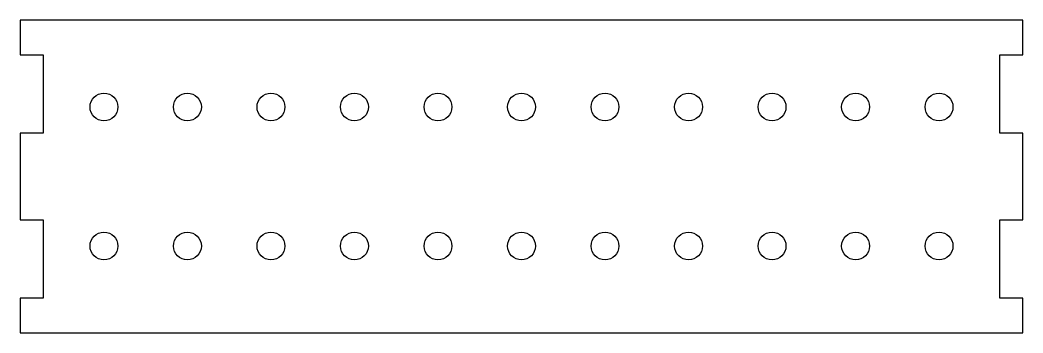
# Model space of a CAD drawing. Header units: millimetres. Extents: x -144 to 144, y -45 to 45.
import ezdxf

# ---------------------------------------------------------------- set-up
doc = ezdxf.new("R2010")
doc.units = ezdxf.units.MM
doc.layers.get('0').update_dxf_attribs({"linetype": 'CONTINUOUS'})

msp = doc.modelspace()

# ---------------------------------------------------------------- linework, layer by layer
msp.add_lwpolyline([(144.1, 45), (-144.1, 45), (-144.1, 35), (-137.5, 35), (-137.5, 12.5), (-144.1, 12.5), (-144.1, -12.5), (-137.5, -12.5), (-137.5, -35), (-144.1, -35), (-144.1, -45), (144.1, -45), (144.1, -35), (137.5, -35), (137.5, -12.5), (144.1, -12.5), (144.1, 12.5), (137.5, 12.5), (137.5, 35), (144.1, 35)], close=True)
for centre in [(-120, 20), (-96, 20), (-72, 20), (-48, 20), (-24, 20), (0, 20), (24, 20), (48, 20), (72, 20), (96, 20), (120, 20), (-120, -20), (-96, -20), (-72, -20), (-48, -20), (-24, -20), (0, -20), (24, -20), (48, -20), (72, -20), (96, -20), (120, -20)]:
    msp.add_circle(centre, 4)

doc.saveas('drawing.dxf')
